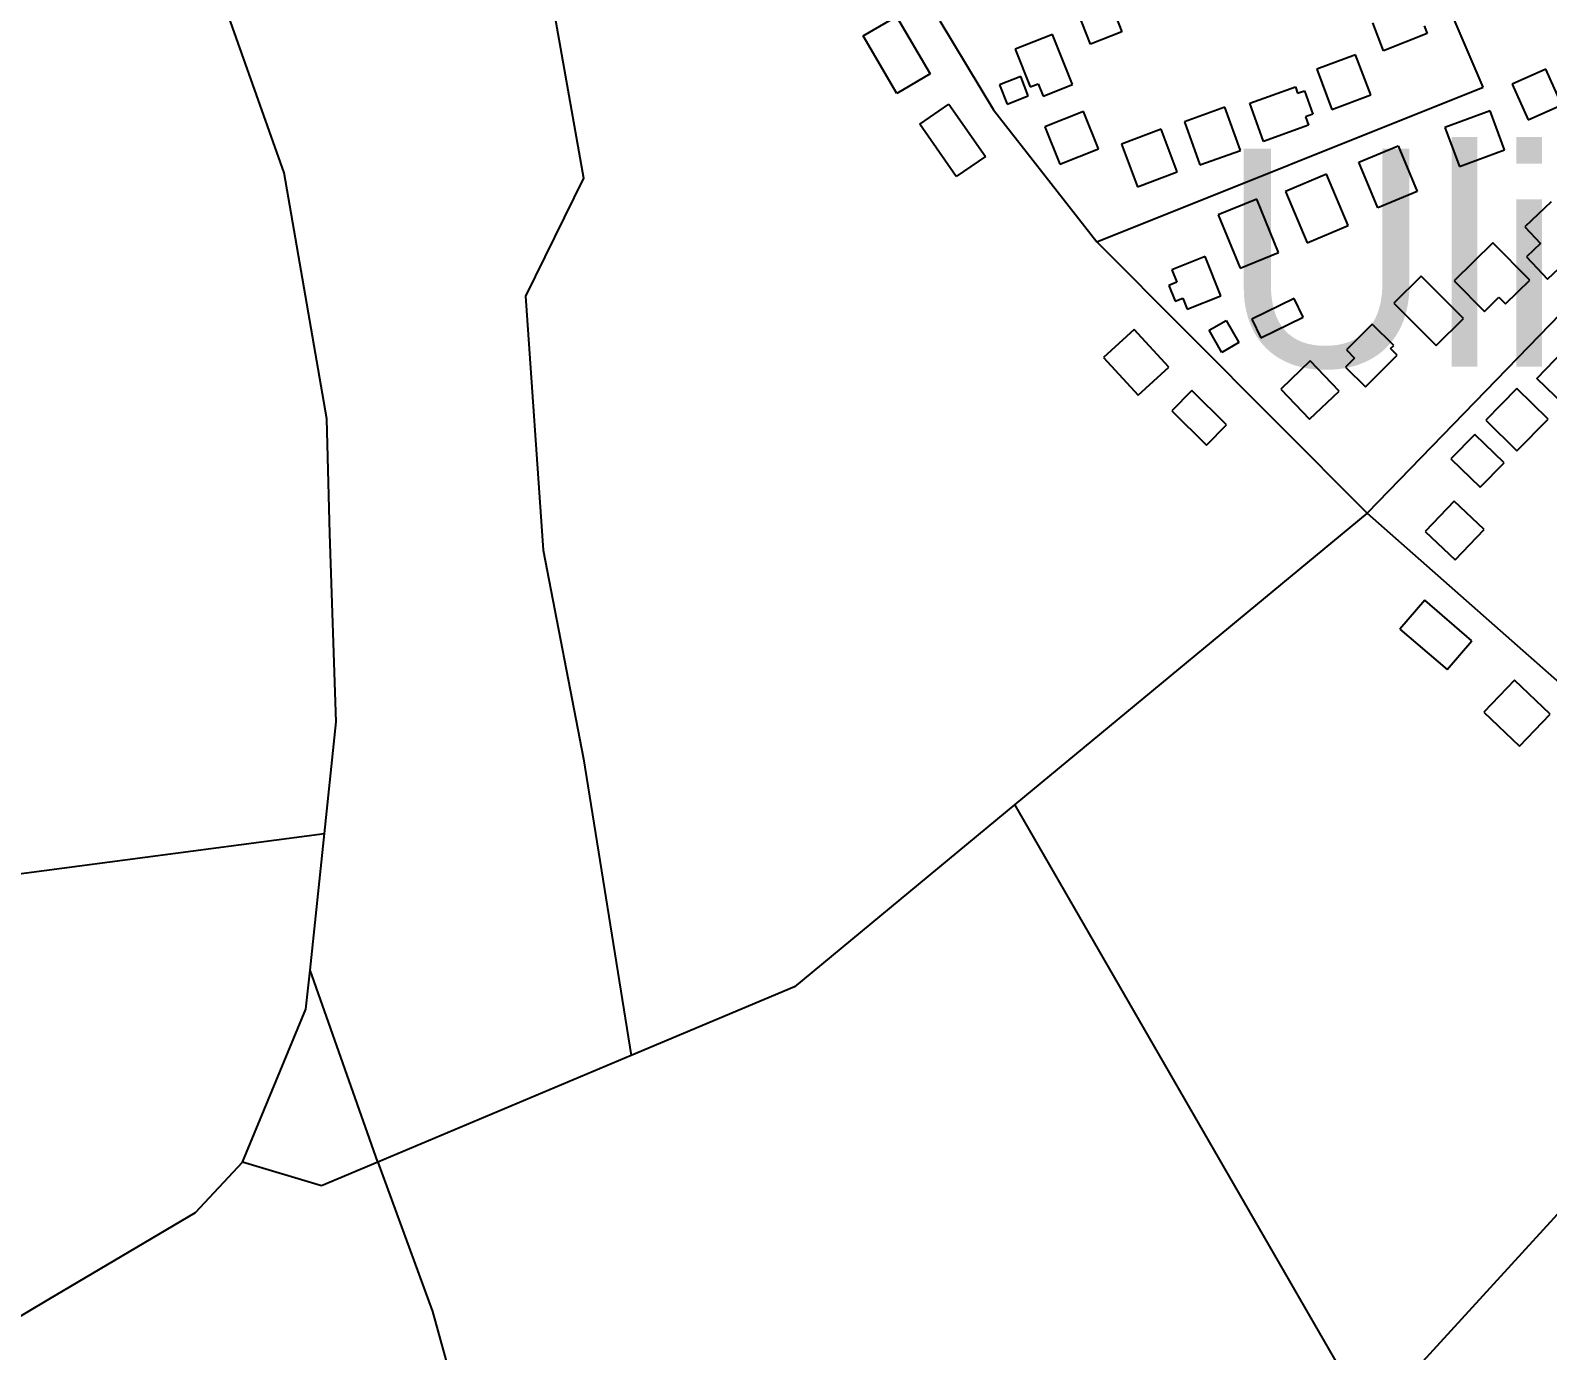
# Model space of a CAD drawing. Extents: x -8864 to 13231, y -7697 to 8949.
# Drawn here: x 36.2 to 467.7, y 2773.7 to 3149.1 of the extents above; entities that cross this region are included whole.
import ezdxf

# ---------------------------------------------------------------- set-up
doc = ezdxf.new("R2010")
doc.units = 0
for name, color, linetype in [('OSM_BUILDING_HOUSE', 9, 'CONTINUOUS'), ('OSM_BUILDING_YES', 9, 'CONTINUOUS'), ('OSM_HIGHWAY_PATH', 8, 'CONTINUOUS'), ('OSM_HIGHWAY_RESIDENTIAL', 8, 'CONTINUOUS'), ('OSM_HIGHWAY_TRACK', 8, 'CONTINUOUS'), ('OSM_HIGHWAY_UNCLASSIFIED', 8, 'CONTINUOUS'), ('OSM_LABELS', 8, 'CONTINUOUS')]:
    doc.layers.add(name, color=color, linetype=linetype)

msp = doc.modelspace()

# ---------------------------------------------------------------- linework, layer by layer
at = {"layer": 'OSM_BUILDING_HOUSE'}
for p, q in [((273.009218, 3147.539191), (282.52683, 3153.110057)), ((282.52683, 3153.110057), (292.098041, 3136.775522)), ((282.572772, 3131.204656), (273.009218, 3147.539191)), ((292.098041, 3136.775522), (282.572772, 3131.204656)), ((289.173079, 3122.431377), (297.442605, 3128.180154)), ((297.442605, 3128.180154), (307.78717, 3113.291154)), ((299.517644, 3107.542376), (289.173079, 3122.431377)), ((307.78717, 3113.291154), (299.517644, 3107.542376))]:
    msp.add_line(p, q, dxfattribs=at)
at = {"layer": 'OSM_BUILDING_YES'}
for p, q in [((337.672319, 3145.226337), (332.557464, 3158.30286)), ((341.454861, 3161.783261), (346.569716, 3148.706738)), ((421.010766, 3143.336023), (417.925008, 3151.219743)), ((432.557475, 3150.441379), (433.430369, 3148.206361)), ((326.88365, 3147.983971), (316.232807, 3143.758564)), ((332.54215, 3133.75102), (326.88365, 3147.983971)), ((346.569716, 3148.706738), (337.672319, 3145.226337)), ((433.430369, 3148.206361), (421.010766, 3143.336023)), ((316.232807, 3143.758564), (320.490081, 3133.050492)), ((413.070489, 3142.212954), (401.998513, 3138.043144)), ((417.38902, 3130.748757), (413.070489, 3142.212954)), ((401.998513, 3138.043144), (406.309386, 3126.590067)), ((467.189944, 3138.120981), (457.611076, 3133.839976)), ((471.730527, 3127.957764), (467.189944, 3138.120981)), ((317.825456, 3135.974919), (311.837707, 3133.650945)), ((311.837707, 3133.650945), (313.966344, 3128.169035)), ((319.96175, 3130.493009), (317.825456, 3135.974919)), ((320.490081, 3133.050492), (322.779515, 3133.951171)), ((322.779515, 3133.951171), (324.18074, 3130.426292)), ((324.18074, 3130.426292), (332.54215, 3133.75102)), ((382.970946, 3128.391425), (395.934194, 3133.050492)), ((395.934194, 3133.050492), (396.585036, 3131.238015)), ((457.611076, 3133.839976), (462.144002, 3123.67676)), ((313.966344, 3128.169035), (319.96175, 3130.493009)), ((386.883657, 3117.52768), (382.970946, 3128.391425)), ((396.585036, 3131.238015), (398.491621, 3131.927423)), ((398.491621, 3131.927423), (400.880595, 3125.277967)), ((406.309386, 3126.590067), (417.38902, 3130.748757)), ((462.144002, 3123.67676), (471.730527, 3127.957764)), ((335.681507, 3126.08969), (324.716728, 3121.730849)), ((339.923468, 3115.414977), (335.681507, 3126.08969)), ((375.857622, 3127.268356), (364.372169, 3123.120785)), ((380.291007, 3114.992436), (375.857622, 3127.268356)), ((400.880595, 3125.277967), (398.813214, 3124.532961)), ((398.813214, 3124.532961), (399.678451, 3122.13115)), ((451.324705, 3126.212004), (438.460998, 3121.463981)), ((455.413526, 3115.136989), (451.324705, 3126.212004)), ((324.716728, 3121.730849), (328.951032, 3111.056136)), ((357.748891, 3120.985843), (346.447205, 3116.738196)), ((362.312444, 3108.865596), (357.748891, 3120.985843)), ((364.372169, 3123.120785), (368.813211, 3110.844865)), ((399.678451, 3122.13115), (386.883657, 3117.52768)), ((438.460998, 3121.463981), (442.557476, 3110.388966)), ((328.951032, 3111.056136), (339.923468, 3115.414977)), ((346.447205, 3116.738196), (351.010758, 3104.617949)), ((413.951041, 3111.600991), (425.191471, 3116.293417)), ((425.191471, 3116.293417), (430.589634, 3103.350327)), ((442.557476, 3110.388966), (455.413526, 3115.136989)), ((368.813211, 3110.844865), (380.291007, 3114.992436)), ((419.356861, 3098.669021), (413.951041, 3111.600991)), ((351.010758, 3104.617949), (362.312444, 3108.865596)), ((404.785649, 3108.198426), (393.147057, 3103.29473)), ((410.941852, 3093.598532), (404.785649, 3108.198426)), ((393.147057, 3103.29473), (399.30326, 3088.694836)), ((430.589634, 3103.350327), (419.356861, 3098.669021)), ((384.93113, 3101.126429), (374.027606, 3096.700871)), ((391.102646, 3085.937202), (384.93113, 3101.126429)), ((468.69071, 3100.392542), (461.171567, 3093.276067)), ((374.027606, 3096.700871), (380.191466, 3081.511644)), ((399.30326, 3088.694836), (410.941852, 3093.598532)), ((461.171567, 3093.276067), (465.650893, 3088.539163)), ((370.268035, 3084.836372), (360.773393, 3081.066864)), ((374.701419, 3073.661282), (370.268035, 3084.836372)), ((380.191466, 3081.511644), (391.102646, 3085.937202)), ((452.059774, 3088.728194), (441.087338, 3077.87557)), ((462.572792, 3078.120198), (452.059774, 3088.728194)), ((465.650893, 3088.539163), (461.653956, 3084.758535)), ((467.657019, 3078.409305), (477.526852, 3087.73856)), ((360.773393, 3081.066864), (362.189933, 3077.497507)), ((461.653956, 3084.758535), (467.657019, 3078.409305)), ((362.189933, 3077.497507), (359.984726, 3076.619067)), ((359.984726, 3076.619067), (361.776456, 3072.115672)), ((431.669266, 3079.276626), (423.966356, 3071.570817)), ((443.713678, 3067.234215), (431.669266, 3079.276626)), ((441.087338, 3077.87557), (449.693771, 3069.180126)), ((455.727462, 3071.337308), (462.572792, 3078.120198)), ((361.776456, 3072.115672), (363.966349, 3072.982993)), ((363.966349, 3072.982993), (365.191464, 3069.891774)), ((365.191464, 3069.891774), (374.701419, 3073.661282)), ((395.597287, 3072.849559), (383.568189, 3066.978467)), ((398.192999, 3067.545561), (395.597287, 3072.849559)), ((449.693771, 3069.180126), (453.820877, 3073.26098)), ((453.820877, 3073.26098), (455.727462, 3071.337308)), ((386.156245, 3061.674469), (398.192999, 3067.545561)), ((423.966356, 3071.570817), (436.003111, 3059.539526)), ((350.068951, 3064.05404), (341.40892, 3056.070244)), ((359.946441, 3053.345969), (350.068951, 3064.05404)), ((371.393609, 3063.876128), (376.286412, 3066.667121)), ((375.007698, 3057.560256), (371.393609, 3063.876128)), ((376.286412, 3066.667121), (379.892844, 3060.351249)), ((383.568189, 3066.978467), (386.156245, 3061.674469)), ((417.756554, 3065.610769), (410.436492, 3058.238545)), ((423.889786, 3059.528407), (417.756554, 3065.610769)), ((436.003111, 3059.539526), (443.713678, 3067.234215)), ((379.892844, 3060.351249), (375.007698, 3057.560256)), ((423.016892, 3058.649967), (423.889786, 3059.528407)), ((341.40892, 3056.070244), (351.278752, 3045.362173)), ((400.16084, 3055.113968), (391.768803, 3047.119053)), ((408.34614, 3046.52972), (400.16084, 3055.113968)), ((412.764211, 3055.925691), (410.206783, 3053.357088)), ((410.436492, 3058.238545), (412.764211, 3055.925691)), ((415.857626, 3047.752864), (424.869878, 3056.804131)), ((424.869878, 3056.804131), (423.016892, 3058.649967)), ((464.555947, 3050.132435), (472.32777, 3058.182948)), ((351.278752, 3045.362173), (359.946441, 3053.345969)), ((410.206783, 3053.357088), (415.857626, 3047.752864)), ((366.462521, 3046.707632), (360.765736, 3040.914376)), ((376.378296, 3036.966956), (366.462521, 3046.707632)), ((391.768803, 3047.119053), (399.961759, 3038.534804)), ((399.961759, 3038.534804), (408.34614, 3046.52972)), ((458.928075, 3047.263606), (450.084276, 3038.290176)), ((467.771874, 3038.557043), (458.928075, 3047.263606)), ((475.291017, 3039.780188), (464.555947, 3050.132435)), ((360.765736, 3040.914376), (370.689168, 3031.1737)), ((450.084276, 3038.290176), (458.928075, 3029.583613)), ((458.928075, 3029.583613), (467.771874, 3038.557043)), ((370.689168, 3031.1737), (376.378296, 3036.966956)), ((446.983204, 3034.231561), (440.176159, 3027.259639)), ((455.260387, 3026.158809), (446.983204, 3034.231561)), ((440.176159, 3027.259639), (448.453342, 3019.186887)), ((448.453342, 3019.186887), (455.260387, 3026.158809)), ((441.087338, 3015.295065), (432.84844, 3006.599622)), ((449.609544, 3007.233433), (441.087338, 3015.295065)), ((441.370646, 2998.537989), (449.609544, 3007.233433)), ((432.84844, 3006.599622), (441.370646, 2998.537989)), ((432.725928, 2987.084912), (425.658546, 2978.845368)), ((446.148594, 2975.576237), (432.725928, 2987.084912)), ((425.658546, 2978.845368), (439.081212, 2967.347812)), ((439.081212, 2967.347812), (446.148594, 2975.576237)), ((458.231291, 2964.32331), (449.548288, 2955.260924)), ((468.353803, 2954.638232), (458.231291, 2964.32331)), ((449.548288, 2955.260924), (459.678458, 2945.575846)), ((459.678458, 2945.575846), (468.353803, 2954.638232))]:
    msp.add_line(p, q, dxfattribs=at)
at = {"layer": 'OSM_HIGHWAY_PATH'}
for p, q in [((184.90048, 3155.734257), (193.483942, 3107.130955)), ((193.483942, 3107.130955), (177.036773, 3073.538967)), ((177.036773, 3073.538967), (182.04443, 3001.340102)), ((182.04443, 3001.340102), (193.483942, 2942.017608)), ((193.483942, 2942.017608), (207.090375, 2857.631778)), ((417.075084, 2754.164899), (316.125609, 2928.952204)), ((6.424197, 2905.768062), (119.862188, 2920.768258)), ((521.378312, 2868.184177), (417.075084, 2754.164899)), ((135.061271, 2827.297802), (150.558975, 2784.876938)), ((150.558975, 2784.876938), (159.762652, 2751.863164))]:
    msp.add_line(p, q, dxfattribs=at)
at = {"layer": 'OSM_HIGHWAY_RESIDENTIAL'}
for p, q in [((449.287951, 3133.006014), (419.456401, 3202.79195)), ((294.85455, 3151.786837), (310.091918, 3126.501111)), ((339.471707, 3088.950584), (449.287951, 3133.006014)), ((310.091918, 3126.501111), (339.471707, 3088.950584)), ((339.471707, 3088.950584), (416.385957, 3011.848022)), ((485.030681, 3082.745907), (416.385957, 3011.848022)), ((416.385957, 3011.848022), (487.618737, 2948.900574))]:
    msp.add_line(p, q, dxfattribs=at)
at = {"layer": 'OSM_HIGHWAY_TRACK'}
for p, q in [((416.385957, 3011.848022), (316.125609, 2928.952204)), ((316.125609, 2928.952204), (253.537547, 2877.190966)), ((135.061271, 2827.297802), (115.758053, 2881.861153)), ((253.537547, 2877.190966), (207.090375, 2857.631778)), ((207.090375, 2857.631778), (135.061271, 2827.297802)), ((119.058206, 2820.55939), (96.51609, 2827.297802)), ((135.061271, 2827.297802), (119.058206, 2820.55939))]:
    msp.add_line(p, q, dxfattribs=at)
at = {"layer": 'OSM_HIGHWAY_UNCLASSIFIED'}
for p, q in [((108.41502, 3108.587608), (81.477804, 3184.478146)), ((120.543658, 3038.63488), (108.41502, 3108.587608)), ((121.408895, 3005.96581), (120.543658, 3038.63488)), ((123.21594, 2952.525529), (121.408895, 3005.96581)), ((119.862188, 2920.768258), (123.21594, 2952.525529)), ((115.758053, 2881.861153), (119.862188, 2920.768258)), ((114.594193, 2870.819497), (115.758053, 2881.861153)), ((96.51609, 2827.297802), (114.594193, 2870.819497)), ((83.208279, 2812.998135), (96.51609, 2827.297802)), ((41.477799, 2788.301742), (83.208279, 2812.998135)), ((29.264934, 2780.996235), (41.477799, 2788.301742))]:
    msp.add_line(p, q, dxfattribs=at)

# ---------------------------------------------------------------- texts
at = {"layer": 'OSM_LABELS'}
msp.add_text('Ulica miru', height=62.042552, dxfattribs=at).set_placement((374.858628, 3053.477024))

doc.saveas('drawing.dxf')
